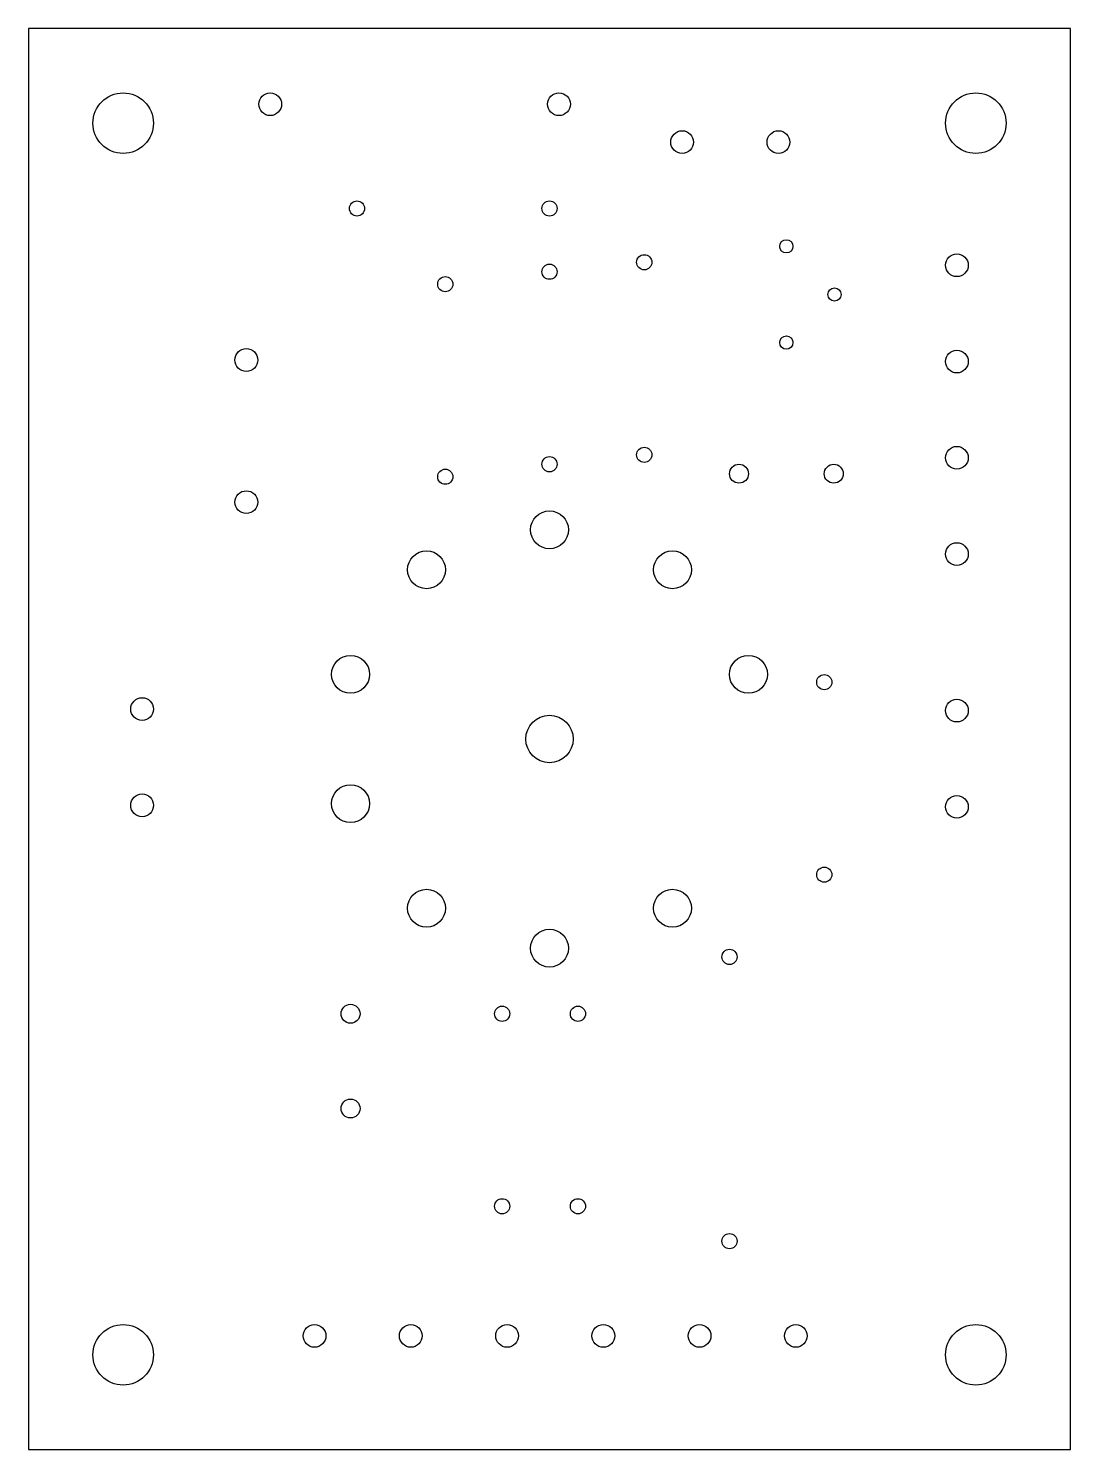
# Model space of a CAD drawing. Extents: x 175 to 230, y -142.5 to -67.5.
import ezdxf

# ---------------------------------------------------------------- set-up
doc = ezdxf.new("R2010")
doc.units = 0

# ---------------------------------------------------------------- blocks, each defined once
blk = doc.blocks.new('BOARD_OUTLINE')
at = {"layer": 'Board_Geoms', "color": 0}
for p, q in [((230, -67.5), (175, -67.5)), ((175, -67.5), (175, -142.5)), ((230, -142.5), (230, -67.5)), ((175, -142.5), (230, -142.5))]:
    blk.add_line(p, q, dxfattribs=at)
for centre, radius in [((180, -72.5), 1.6), ((187.76, -71.5), 0.6), ((203, -71.5), 0.6), ((225, -72.5), 1.6), ((209.5, -73.5), 0.6), ((214.58, -73.5), 0.6), ((192.34, -77), 0.4), ((202.5, -77), 0.4), ((215, -79), 0.35), ((207.5, -79.84), 0.4), ((224, -80), 0.6), ((202.5, -80.34), 0.4), ((197, -81), 0.4), ((217.54, -81.54), 0.35), ((215, -84.08), 0.35), ((186.5, -85), 0.6), ((224, -85.08), 0.6), ((207.5, -90), 0.4), ((224, -90.16), 0.6), ((202.5, -90.5), 0.4), ((212.5, -91), 0.5), ((217.5, -91), 0.5), ((197, -91.16), 0.4), ((186.5, -92.5), 0.6), ((202.49996, -93.95963), 1), ((196.01069, -96.06814), 1), ((208.9894, -96.06818), 1), ((224, -95.24), 0.6), ((191.99996, -101.58833), 1), ((212.99998, -101.58829), 1), ((217, -102), 0.4), ((181, -103.42), 0.6), ((224, -103.5), 0.6), ((202.5, -105), 1.25), ((181, -108.5), 0.6), ((192.00002, -108.41171), 1), ((224, -108.58), 0.6), ((217, -112.16), 0.4), ((196.0106, -113.93182), 1), ((208.98943, -113.93148), 1), ((202.50004, -116.04037), 1), ((212, -116.5), 0.4), ((192, -119.5), 0.5), ((200, -119.5), 0.4), ((204, -119.5), 0.4), ((192, -124.5), 0.5), ((200, -129.66), 0.4), ((204, -129.66), 0.4), ((212, -131.5), 0.4), ((180, -137.5), 1.6), ((190.1, -136.5), 0.6), ((195.18, -136.5), 0.6), ((200.26, -136.5), 0.6), ((205.34, -136.5), 0.6), ((210.42, -136.5), 0.6), ((215.5, -136.5), 0.6), ((225, -137.5), 1.6)]:
    blk.add_circle(centre, radius, dxfattribs=at)

msp = doc.modelspace()

# ---------------------------------------------------------------- block references
at = {"layer": 'Board_Geoms', "color": 0}
msp.add_blockref('BOARD_OUTLINE', (0, 0), dxfattribs=at)

doc.saveas('drawing.dxf')
